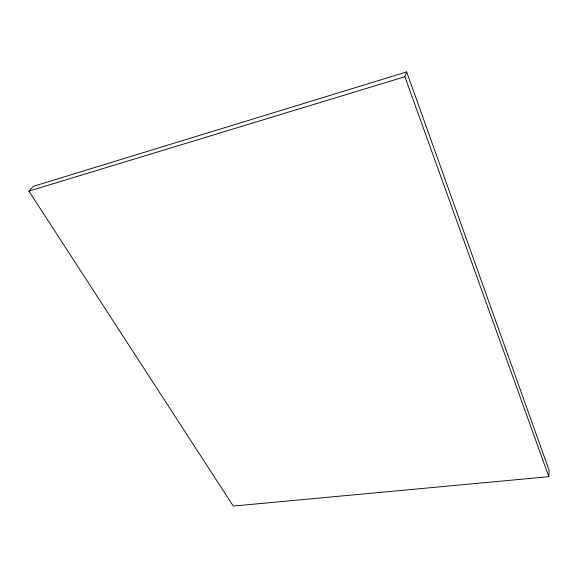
<?xml version="1.0" encoding="UTF-8"?>
<svg xmlns="http://www.w3.org/2000/svg" width="578" height="578" viewBox="0 0 578 578"><rect width="100%" height="100%" fill="white"/><g stroke="black" fill="none" stroke-linecap="round" stroke-linejoin="round"><path stroke-width="0.87" d="M548.804 476.691L549.1 470.254L406.666 71.932L33.278 186.354L28.9 191.123L233.281 506.068L548.804 476.691L404.889 76.715L406.666 71.932M28.9 191.123L404.889 76.715"/></g></svg>
